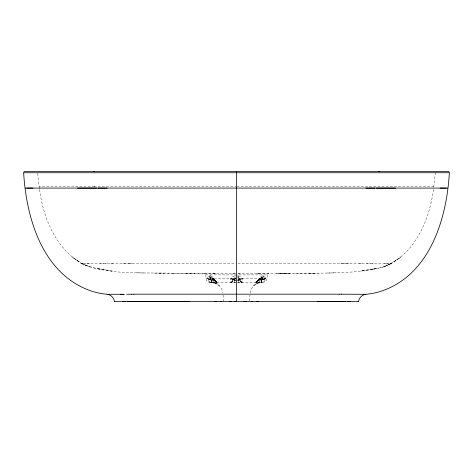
<?xml version="1.0" encoding="UTF-8"?>
<svg xmlns="http://www.w3.org/2000/svg" width="473" height="473" viewBox="0 0 473 473"><rect width="100%" height="100%" fill="white"/><g stroke="black" fill="none" stroke-linecap="round" stroke-linejoin="round"><path stroke-width="0.35" stroke-dasharray="2.37 1.77" d="M262.692 277.787L262.97 277.604L262.024 278.295A1.1 0.952 -90 0 0 261.888 278.609L261.675 279.1L259.482 279.135A2.755 1.159 68.8 0 0 259.174 279.241L259.109 279.295A2.879 1.206 68.8 0 0 258.95 279.543L257.862 280.607L258.388 279.525L260.138 278.987L261.445 277.604L261.197 277.793M235.962 280.465C233.473 279.543 232.799 281.346 231.22 282.31L234.833 282.434L234.88 279.135M237.588 275.871A28.303 9.951 0 0 1 237.954 275.877L237.848 278.609L238.534 280.424L237.582 280.465M261.392 279.147L260.824 279.224L261.256 279.135A2.755 1.443 67.3 0 1 261.735 279.241L261.853 279.295A2.879 1.502 67.3 0 1 262.213 279.543L262.982 279.525A1.75 1.46 71.6 0 0 263.384 279.088C263.603 277.438 260.174 277.385 259.996 279.082A1.75 1.537 -69.6 0 1 259.5 279.525C258.039 280.394 261.043 278.875 260.806 277.888L259.701 279.129A2.868 1.437 -90 0 0 258.95 279.543A1.638 1.46 -4.4 0 0 257.809 280.53L256.981 281.831L255.633 282.334L261.285 282.044L261.557 280.607L257.88 280.412L261.93 280.66L261.74 282.31L264.088 281.53L265.069 280.318L265.4 278.668L264.709 276.474L263.727 275.883A28.303 4.967 -18 0 0 262.255 275.889L260.907 276.469L259.576 278.361A2.294 1.212 35.3 0 1 258.755 279.927M173.425 273.323L204.194 273.299A1.638 1.638 0 0 1 205.832 274.884L205.95 278.361A4.097 4.097 0 0 0 210.047 282.31L262.947 282.31C266.772 282.275 267.576 277.899 267.168 274.884A1.638 1.638 0 0 1 268.806 273.299L236.5 273.299M234.466 280.424L235.152 278.609L235.046 275.883A28.303 9.951 0 0 1 235.773 275.865M214.245 279.927A2.294 1.212 -35.3 0 1 213.424 278.361L212.093 276.474L210.727 275.883A2.294 1.927 -87.9 0 0 211.91 277.929A1.1 0.952 90 0 1 212.454 278.609L214.612 279.525L215.144 280.607L213.276 279.561L212.194 277.888L212.974 278.881L210.905 278.567L210.432 277.929A2.294 2.052 81.6 0 1 209.101 275.895C207.753 276.433 207.535 278.372 207.694 279.644C209.504 284.444 216.516 281.66 219.419 285.615L215.617 283.167L210.94 282.31L215.617 283.167M236.051 278.609L234.809 278.567L234.673 275.895L235.046 275.883M249.537 300.946L249.945 295.057M237.954 275.883L238.327 275.895L238.191 278.567L237.848 278.609M261.528 280.944L261.019 282.31L261.403 280.566M435.373 172.503L433.581 188.751M263.698 276.197L263.662 276.516L263.727 275.883A2.294 2.04 -87.6 0 1 262.438 277.929M261.51 280.944L261.019 282.31L261.557 280.607L261.12 282.286M433.469 189.472C429.395 220.56 414.514 255.266 383.183 266.997C355.873 274.139 327.31 272.809 299.332 273.317M257.791 280.613L257.076 281.837L255.792 282.31L257.111 281.843L257.832 280.566M211.597 280.566L211.88 282.286L217.344 282.351L216.025 281.825L215.191 280.424L210.591 280.607L210.568 279.768L208.611 279.206L207.807 277.864A2.294 1.052 8.8 0 0 209.48 278.763L209.622 279.082A1.75 1.449 -72.7 0 0 210.018 279.525L210.787 279.543A2.879 1.502 -67.3 0 1 211.147 279.295L211.265 279.241A2.755 1.443 -67.3 0 1 211.721 279.135L211.922 279.159M259.576 278.361L258.175 280.962L256.248 282.292L258.228 281.329L259.872 279.389L259.163 279.774M264.892 278.739C264.738 279.111 262.497 279.992 261.93 280.66M257.608 281.281L255.733 282.31L257.076 281.837L257.856 280.607L257.076 281.837L255.657 282.351M234.673 275.895L232.698 276.474L230.7 278.361C230.25 279.466 229.316 281.642 230.753 282.31A2.294 1.88 -90 0 0 232.556 280.66L232.929 280.566M260.469 278.585L263.52 278.763A2.294 1.052 -8.8 0 0 265.193 277.864L264.921 278.792L265.122 278.396M260.067 278.804L260.274 278.414M257.076 281.837L257.744 280.944L256.07 282.286M257.578 281.269L257.75 280.944M264.744 278.904L263.29 279.703M238.558 279.147L239.243 279.295A2.879 2.714 -10.3 0 1 239.764 279.543L240.13 279.78L240.781 279.342A2.294 0.367 -51 0 0 241.94 278.059L242.3 278.361C242.75 279.466 243.684 281.642 242.247 282.31A2.294 1.88 -90 0 1 240.444 280.66L238.534 280.424M232.556 280.66L233.455 278.473L235.826 277.923M261.888 278.609L262.344 277.976M258.908 279.75L259.322 279.75A2.294 1.342 40.1 0 0 259.724 279.561L259.825 279.46A2.294 1.342 40.1 0 0 259.825 278.059L259.973 277.864A2.294 0.798 20.6 0 1 260.203 278.763L260.694 278.112A1.1 1.017 -87.8 0 1 260.966 277.929A2.294 1.91 83.2 0 0 262.072 275.895M231.723 282.198L231.196 282.31L232.213 281.837L232.722 280.944L232.225 281.837L231.214 282.31C232.781 280.903 233.969 280.128 236.5 280.613M232.219 281.837L232.817 280.607L231.735 282.198M215.168 280.566L211.461 280.607L211.963 282.31L211.472 280.944M232.923 279.75L232.219 279.342A2.294 0.367 51 0 1 231.061 278.059M234.833 278.278L234.898 277.929M260.623 278.396L261.09 277.929A2.294 1.927 87.9 0 0 262.273 275.883M235.152 277.976L235.152 278.295M232.219 279.342L232.87 279.78L233.236 279.543A2.879 2.714 10.3 0 1 233.757 279.295L234.442 279.147M260.966 277.929L260.546 278.278A1.1 1.017 -87.8 0 0 260.398 278.567M237.848 277.929C239.758 277.066 239.586 280.672 240.781 279.342M257.383 283.167L253.581 285.615L257.383 283.167L262.154 282.31L258.666 282.86M259.6 279.644L258.837 279.768M241.94 278.059L239.817 278.763L238.191 278.567M262.568 277.929L262.213 278.278A1.1 0.869 88.6 0 0 262.095 278.567L262.338 278.112A1.1 0.869 88.6 0 1 262.568 277.929A2.294 2.052 -81.6 0 0 263.899 275.895M233.461 279.419L233.922 279.247A2.755 2.596 10.2 0 1 234.703 279.135L235.962 279.135M384.963 266.311L391.549 263.467L383.183 266.997L372.387 269.569M383.183 266.997L391.496 263.467L389.971 263.467M233.697 279.318L233.757 279.295M213.997 279.78L214.05 279.543A2.879 1.206 -68.8 0 0 213.891 279.295L213.826 279.241A2.755 1.159 -68.8 0 0 213.518 279.135L211.325 279.1L211.112 278.609A1.1 0.952 90 0 0 210.562 277.929A2.294 2.04 87.6 0 1 209.273 275.883L209.101 275.895M256.514 282.227L257.052 282.097L256.248 282.292M259.701 279.129L258.619 279.508L259.908 279.1L259.435 279.165M210.515 279.75L209.935 279.75M234.129 279.194L234.703 279.135A2.868 2.868 0 0 0 233.236 279.543A1.638 0.78 59.3 0 0 233.059 280.53M214.092 279.75L213.5 279.525A1.75 1.531 69 0 1 213.01 279.076C212.844 276.474 207.393 278.999 210.905 278.567M94.47 186.587L39.099 186.587L37.627 172.503M94.541 186.587L94.245 186.622L235.861 186.587M211.608 279.147L211.721 279.135A1.638 1.283 -90 0 1 212.974 280.424M240.077 279.75L240.379 279.744M262.846 279.774L263.313 279.744L262.432 279.768M327.588 273.045L336.185 272.797M237.753 282.44L241.78 282.31L240.769 281.837L240.071 280.566M309.253 273.288L318.601 273.205M237.322 280.607C239.634 279.986 240.219 281.376 241.786 282.31L240.781 281.837L240.189 280.607L240.781 281.837L241.798 282.31M39.531 189.472C43.274 218.071 55.725 248.1 81.451 263.467L83.029 263.467M314.362 273.234L293.455 273.299M212.826 273.299L216.285 273.288L174.271 273.317C143.408 272.028 110.534 275.895 81.451 263.467L82.278 263.467M433.901 186.587L236.5 186.587M129.844 263.467L127.373 263.467M102.44 263.467L103.764 263.467M132.174 263.467L130.986 263.467M342.759 263.467L342.216 263.467M345.627 263.467L343.156 263.467M386.695 263.467L383.39 263.467M238.079 273.299L240.319 273.293M276.338 273.305L290.481 273.293M278.201 273.311L287.418 273.288M84.773 263.467L85.755 263.467M89.61 263.467L86.305 263.467M110.818 263.467L113.816 263.467M123.287 263.467L126.551 263.467M342.014 263.467L340.826 263.467M346.449 263.467L349.713 263.467M359.184 263.467L362.182 263.467M387.245 263.467L388.227 263.467M391.549 263.467L390.728 263.467M82.609 263.467L235.814 263.467M237.878 263.467L390.391 263.467M366.492 263.467L367.876 263.467M371.861 263.467L373.126 263.467M204.194 273.299L235.974 273.299M279.975 273.311L299.575 273.323M205.832 274.884L267.168 274.884M205.95 278.361L236.5 278.361M237.949 278.361L267.05 278.361M237.582 279.135L238.812 279.182M369.236 263.467L370.56 263.467M99.874 263.467L101.139 263.467M105.124 263.467L106.508 263.467M130.241 263.467L130.785 263.467M289.588 273.323L256.715 273.288L260.174 273.299M232.681 273.293L234.921 273.299M185.582 273.288L194.799 273.311M154.399 273.205L173.668 273.317M236.08 282.44L234.833 282.434M158.638 273.234L163.747 273.288M136.815 272.797L145.412 273.045M210.568 279.768L209.687 279.744L210.154 279.774M214.163 279.768L213.4 279.644M234.809 278.567L233.183 278.763L231.285 277.864M213.837 279.774L213.56 279.744C212.028 279.1 217.296 283.546 216.924 282.286C214.707 280.566 214.707 280.471 216.924 282.286L215.25 280.944L215.925 281.837L217.261 282.31L215.889 281.843L215.144 280.607L215.653 281.571M263.065 279.75L262.485 279.75M213.571 279.165L213.092 279.1L214.381 279.508L213.761 279.182M238.327 275.895L240.302 276.469L241.715 277.864M214.334 282.86L209.356 282.003L211.26 282.31L211.07 280.66M240.444 280.66L240.095 279.768M216.758 282.292L214.825 280.962L213.424 278.361M81.451 263.467L89.817 266.997L100.613 269.569M257.986 280.66L258.033 280.672A2.294 2.081 -90 0 1 255.988 282.31M239.243 279.295L239.06 279.241A2.755 2.596 -10.2 0 0 238.297 279.135A2.868 2.868 0 0 1 239.764 279.543A1.638 0.78 -59.3 0 1 239.941 280.53M239.303 279.318L239.539 279.419M211.987 282.31L211.443 280.607L211.981 282.31L211.49 280.944M241.543 282.286L240.278 280.944L241.265 282.198M209.71 279.703L208.256 278.904M89.817 266.997L81.504 263.467L88.037 266.311M216.575 282.198L215.256 280.944M210.562 277.929L210.03 277.604L210.308 277.787M211.803 277.793L211.555 277.604L212.034 277.929A1.1 1.017 87.8 0 1 212.306 278.112L212.454 278.278A1.1 1.017 87.8 0 1 212.602 278.567L212.034 277.929A2.294 1.91 -83.2 0 1 210.928 275.895M212.933 278.804L213.299 279.129A2.868 1.437 90 0 1 214.05 279.543A1.638 1.46 4.4 0 1 215.191 280.53L215.191 280.53M238.167 278.278L238.12 277.982M207.736 278.059A2.294 1.709 21.5 0 0 207.978 278.567L208.108 278.739M212.726 278.414L212.797 278.763A2.294 0.798 -20.6 0 1 213.027 277.864L213.175 278.059A2.294 1.342 -40.1 0 0 213.175 279.46L213.276 279.561A2.294 1.342 -40.1 0 0 213.678 279.75M210.875 278.473L210.662 278.112A1.1 0.869 -88.6 0 0 210.432 277.929M39.099 186.587L39.419 188.751M209.303 276.197L209.338 276.516L209.273 275.883A28.303 4.967 18 0 1 210.751 275.889M223.055 295.057L223.51 301.603M238.167 282.434L238.12 279.135M210.698 282.31A12.292 12.292 0 0 1 222.889 293.018M250.111 293.018A12.292 12.292 0 0 1 262.302 282.31M265.377 278.361A2.294 1.585 -17.1 0 1 262.527 279.927M242.3 278.361A2.294 0.367 -45.5 0 1 240.272 279.927M217.012 282.31A2.294 2.081 -90 0 1 215.014 280.66M210.473 279.927A2.294 1.585 17.1 0 1 207.623 278.361M265.264 278.059A2.294 1.709 -21.5 0 1 265.022 278.567M232.728 279.927A2.294 0.367 45.5 0 1 230.7 278.361M211.52 279.135A2.868 1.437 -90 0 0 210.787 279.543A1.638 0.68 60.4 0 1 211.75 280.53M216.551 282.434A2.294 1.987 88.8 0 1 214.866 280.601L214.831 280.465A1.638 1.419 -90 0 0 213.441 279.135M213.518 279.135A1.638 1.525 -90 0 1 215.008 280.424M214.884 282.434A2.294 1.987 -88.8 0 1 213.222 280.601L213.211 280.465A1.638 1.419 -90 0 0 211.821 279.135M261.48 279.135A2.868 1.437 90 0 1 262.213 279.543A1.638 0.68 -60.4 0 0 261.25 280.53M260.026 280.424A1.638 1.283 90 0 1 261.279 279.135M258.116 282.434A2.294 1.987 88.8 0 0 259.778 280.601L259.789 280.465A1.638 1.419 90 0 1 261.179 279.135M257.992 280.424A1.638 1.525 90 0 1 259.482 279.135M256.449 282.434A2.294 1.987 -88.8 0 0 258.134 280.601L258.169 280.465A1.638 1.419 90 0 1 259.559 279.135M259.872 278.916L259.795 279.484L259.872 278.916M260.002 279.165L259.843 279.442L260.002 279.165M257.466 281.275L256.981 281.831L257.472 281.269M395.641 260.534L391.342 263.467L400.891 256.981L395.641 260.534M231.421 282.198L230.854 282.31L231.421 282.198M375.733 268.534L360.887 271.053L375.733 268.534M242.146 282.31L241.579 282.198L242.146 282.31M112.113 271.053L97.267 268.534L112.113 271.053M77.359 260.534L72.109 256.981L81.658 263.467L77.359 260.534M213.169 279.425L212.903 279.088L213.157 279.442M213.24 279.531L213.128 278.916L213.205 279.484"/><path stroke-width="0.71" d="M23.697 172.267L24.395 171.492M130.382 301.526L189.626 301.585M341.607 294.2L365.954 294.301L370.625 293.721A71.039 71.039 0 0 0 379.5 291.729C429.348 276.35 446.737 219.537 449.35 172.751L23.65 172.751C26.387 219.691 43.486 276.161 93.5 291.729A71.039 71.039 0 0 0 102.375 293.721L107.312 294.301M131.393 294.2L126.693 294.247M317.271 301.561L342.618 301.526M123.471 294.271L107.495 294.295M135.739 301.478L136.679 301.472M128.952 301.603L133.416 301.591M330.006 301.603L334.872 301.591M251.423 301.603L252.801 301.603M256.384 301.603L258.217 301.597M24.874 171.397L448.126 171.397M93.246 171.397L94.34 171.397M378.66 171.397L379.754 171.397M25.323 188.088L447.677 188.088M32.903 188.088L28.185 188.088M83.638 188.088L96.817 188.094M26.713 188.088L27.641 188.088M98.047 188.094L107.158 188.088M365.842 188.088L374.953 188.094M445.359 188.088L446.287 188.088M376.183 188.094L389.362 188.088M444.815 188.088L440.097 188.088M133.865 294.182L339.135 294.182M114.454 301.603L358.546 301.603M214.783 301.597L216.616 301.603M220.199 301.603L221.577 301.603M229.245 301.603L231.516 301.603M234.685 301.603L236.5 301.603L236.5 171.397M243.755 301.603L246.457 301.603M339.584 301.591L344.048 301.603M138.128 301.591L142.994 301.603M336.321 301.472L337.261 301.478M448.605 171.492L449.303 172.267M345.438 301.502A23.81 0.591 1.5 0 1 341.855 301.449M350.552 301.662A24.017 0.497 1.4 0 1 347.673 301.638M131.145 301.449A23.81 0.591 -1.5 0 1 127.562 301.502M125.327 301.638A24.017 0.497 -1.4 0 1 122.448 301.662M358.564 301.603A8.195 8.195 0 0 1 365.96 294.301M107.04 294.301A8.195 8.195 0 0 1 114.436 301.603M339.188 294.153A33.92 3.695 -1 0 1 341.677 294.165M131.464 294.23A33.92 3.63 1 0 1 133.912 294.218M124.375 294.348A29.078 0.414 -0.8 0 1 120.721 294.366M395.446 188.106A63.518 0.65 0.2 0 1 389.764 188.106M83.236 188.106A63.518 0.65 -0.2 0 1 77.554 188.106"/></g></svg>
